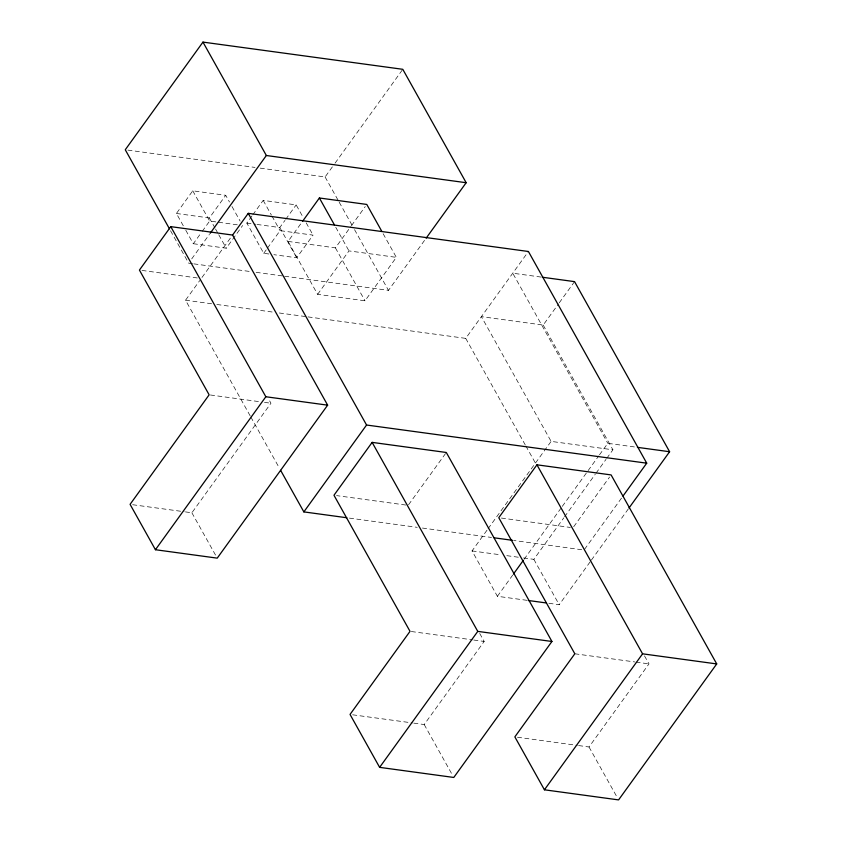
<?xml version="1.0" encoding="UTF-8"?>
<svg xmlns="http://www.w3.org/2000/svg" width="842" height="842" viewBox="0 0 842 842"><rect width="100%" height="100%" fill="white"/><g stroke="black" fill="none" stroke-linecap="round" stroke-linejoin="round"><path stroke-width="0.63" stroke-dasharray="4.21 3.16" d="M183.293 225.793L176.41 213.468L192.765 190.808L225.73 195.302L229.477 202.017M176.41 213.468L209.363 217.962L225.73 195.302M185.798 230.276L193.313 243.717L201.491 232.381M202.227 231.35L209.669 221.046L217.268 222.088M191.723 258.883L209.416 234.371M250.148 415.801L185.545 300.215L199.733 280.565M201.996 277.439L231.045 237.181M193.313 243.717L226.266 248.201L242.622 225.54M268.808 253.989L263.735 253.305L246.832 223.067L252.042 215.847M252.779 214.826L263.188 200.396L296.152 204.89L303.036 217.204M256.978 224.446L279.797 227.55L284.996 220.341M285.743 219.309L296.152 204.89M263.735 253.305L266.714 249.179M267.451 248.148L280.091 230.634L313.056 235.129L296.7 257.789L273.882 254.684M260.22 168.126L325.096 176.957L334.327 164.169M335.095 163.106L402.792 69.307M383.131 233.718L396.35 257.357L364.996 300.794L317.623 294.342L288.038 241.422L301.804 222.351M288.038 241.422L335.421 247.874L350.714 226.687M351.482 225.624L365.249 206.564M317.623 294.342L348.967 250.905L396.35 257.357M185.44 511.904L191.881 512.778L270.945 403.234L268.387 398.666M284.67 276.229L388.467 290.364L425.399 239.202M308.046 316.897L465.721 338.368L528.418 251.495M445.534 453.533L408.128 505.358L336.568 495.612M606.766 458.311L612.913 449.807L551.11 441.387L481.392 316.645L543.195 325.065L558.488 303.878M559.256 302.815L574.549 281.628M527.008 600.325L497.401 596.294L472.046 550.931L487.318 529.765M488.086 528.713L551.11 441.387M497.401 596.294L512.673 575.128M524.124 559.256L560.783 508.473M562.298 506.368L587.327 471.688M588.095 470.636L598.704 455.922M599.472 454.869L607.808 443.313L636.142 447.176M523.545 557.941L533.849 559.341L563.782 517.872M564.55 516.809L595.252 474.267M596.02 473.204L605.998 459.374M413.801 723.12L424.21 724.541L484.182 641.436L479.708 633.437M573.697 526.745L609.576 477.035M621.491 498.138L584.022 550.047L513.652 540.469M548.9 603.304L559.204 604.703L590.642 561.151M591.4 560.088L628.206 509.094M578.601 745.559L589.011 746.98L648.982 663.885L644.509 655.876M127.868 150.108L255.021 167.421M246.832 223.067L255.705 224.267M218.541 222.256L237.56 224.846M541.069 277.071L512.746 273.208L607.808 443.313M192.544 263.683L188.65 263.146L170.084 229.929M193.839 263.862L250.927 271.629M256.115 272.334L283.365 276.05M142.003 270.429L197.365 277.965M185.545 300.215L211.616 303.762M216.826 304.478L274.166 312.277M279.376 312.992L306.741 316.718M210.426 394.993L259.357 401.666M264.504 402.36L270.945 403.234M501.369 518.051L570.329 527.439M349.462 518.114L417.222 527.334M422.442 528.05L491.507 537.449M132.657 504.716L184.156 511.726M472.046 550.931L500.369 554.783M506.81 555.667L518.398 557.236M411.328 631.521L472.478 639.846M473.772 640.025L484.182 641.436M574.823 653.781L634.679 661.928M635.973 662.107L648.982 663.885M352.651 714.795L412.496 722.941M517.451 737.234L577.296 745.381M543.195 325.065L612.913 449.807M465.721 338.368L525.197 444.797M525.84 445.944L535.428 463.111M325.096 176.957L338.537 201.017M339.179 202.164L351.977 225.067M354.545 229.655L388.467 290.364M533.849 559.341L559.204 604.703M335.758 227.266L348.967 250.905M335.421 247.874L364.996 300.794M306.172 222.804L313.056 235.129M589.011 746.98L617.323 797.648M279.797 227.55L296.7 257.789M263.188 200.396L271.334 214.963M271.955 216.078L280.091 230.634M231.982 206.5L240.117 221.057M209.363 217.962L215.005 228.045M215.626 229.161L218.131 233.644M218.762 234.76L226.266 248.201M192.765 190.808L209.669 221.046M424.21 724.541L452.522 775.208M250.79 416.948L279.355 468.047M191.881 512.778L215.962 555.867"/><path stroke-width="1.26" d="M426.168 238.139L466.173 182.714L402.792 69.307L202.964 42.1L125.269 149.75L169.442 228.782M170.779 226.645L139.425 270.082L209.142 394.824L130.078 504.358L155.433 549.721L217.236 558.141L327.643 405.16L232.581 235.055L170.779 226.645L265.84 396.75L327.643 405.16M210.184 233.308L266.346 155.507L466.173 182.714M232.581 235.055L248.253 213.342L528.418 251.495L646.73 463.174L623.017 496.022M302.573 221.299L319.392 197.986L366.775 204.438L381.879 231.466M155.433 549.721L265.84 396.75M280.618 470.32L303.857 511.894L366.565 425.021L646.73 463.174M372.132 442.376L333.969 495.254L410.022 631.342L350.04 714.437L379.626 767.357L453.785 777.461L551.931 641.478L446.302 452.48L372.132 442.376L477.761 631.384L551.931 641.478M536.943 464.816L498.769 517.704L574.823 653.781L514.851 736.876L544.427 789.796L618.586 799.9L716.731 663.928L611.103 474.92L536.943 464.816L642.572 653.824L716.731 663.928M513.431 574.065L523.366 560.319M379.626 767.357L477.761 631.384M628.974 508.031L669.611 451.733L574.549 281.628L542.353 277.239M544.427 789.796L642.572 653.824M637.426 447.344L669.611 451.733M303.857 511.894L346.862 517.756M494.107 537.806L512.357 540.29M528.302 600.493L546.321 602.956M319.392 197.986L334.495 225.014M202.964 42.1L266.346 155.507M248.253 213.342L366.565 425.021"/></g></svg>
